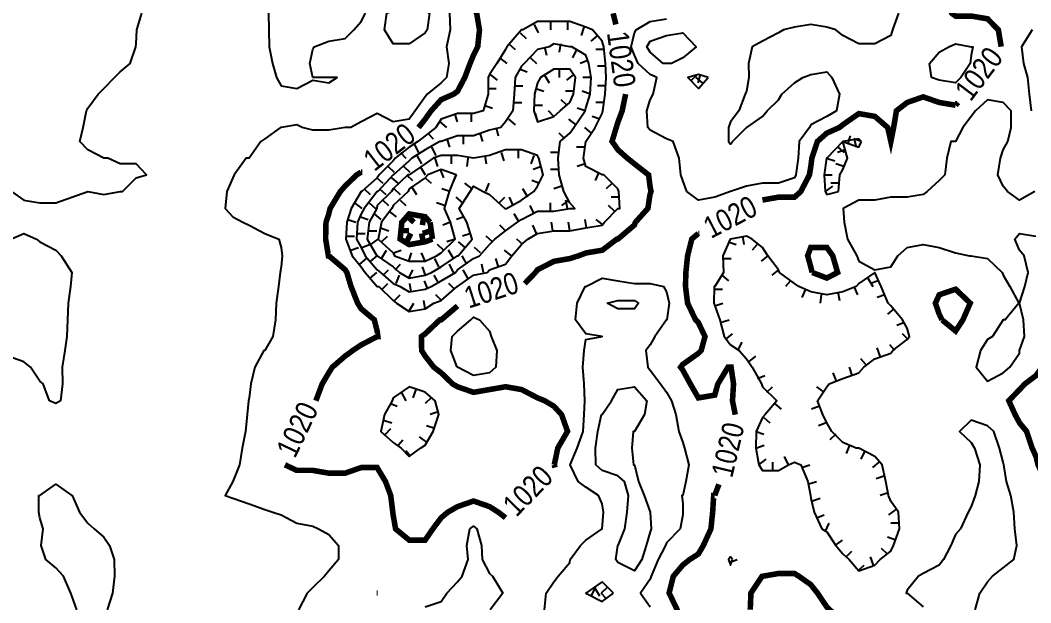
# Model space of a CAD drawing. Extents: x 628896 to 629898, y 4519176 to 4520140.
# Drawn here: x 629167.3 to 629348.8, y 4519583.2 to 4519687.8 of the extents above; entities that cross this region are included whole.
import ezdxf
from ezdxf.enums import TextEntityAlignment as Align

# ---------------------------------------------------------------- set-up
doc = ezdxf.new("R2010")
doc.units = 0

msp = doc.modelspace()

# ---------------------------------------------------------------- linework, layer by layer
at = {"layer": 'GSLAYER', "linetype": 'CONTINUOUS', "const_width": 1, "flags": 128}
for points in [[(629325.5, 4519720.5), (629326.125, 4519717.5), (629326.625, 4519717.5), (629329.5, 4519715), (629329.9375, 4519715), (629331.6875, 4519712), (629331.875, 4519709), (629331.6875, 4519706), (629330.875, 4519703), (629329.9375, 4519700.5), (629330.875, 4519697.5), (629332.375, 4519695.5), (629333.3125, 4519694.5), (629333.75, 4519691.5), (629334.625, 4519689), (629335.3125, 4519688.5), (629338.125, 4519688.5), (629341.0625, 4519688), (629343, 4519686), (629343.5, 4519683)], [(629228.5625, 4519698), (629230, 4519697.5), (629231.4375, 4519696), (629232.9375, 4519694.5), (629234.3125, 4519694), (629237.1875, 4519694), (629240.0625, 4519693.5), (629242.9375, 4519693.5), (629245.875, 4519693), (629248.0625, 4519691.5), (629248.75, 4519690), (629249.3125, 4519689), (629249.8125, 4519686), (629249.5, 4519683), (629248.75, 4519681.5), (629248.125, 4519680), (629247.1875, 4519677.5), (629245.875, 4519675), (629245.1875, 4519674.5), (629242.9375, 4519673.5), (629241.125, 4519671.5), (629240.0625, 4519670), (629238.875, 4519668.5)], [(629274.3125, 4519687), (629273.8125, 4519689)], [(629343.5, 4519683), (629343.5, 4519683)], [(629259.875, 4519642.5), (629260.25, 4519643), (629263.1875, 4519644.5), (629266.0625, 4519645), (629267.625, 4519645.5), (629268.9375, 4519646), (629271.875, 4519646.5), (629274.5, 4519648.5), (629274.6875, 4519648.5), (629277.625, 4519651), (629277.8125, 4519651.5), (629280.0625, 4519654), (629280.4375, 4519656.5), (629280.625, 4519657), (629280.4375, 4519658), (629280.1875, 4519660), (629277.625, 4519662), (629276.375, 4519663), (629274.6875, 4519664.5), (629273.625, 4519666), (629274.375, 4519668.5), (629274.6875, 4519669.5), (629275.4375, 4519671.5), (629276.0625, 4519674.5)], [(629276.0625, 4519674.5), (629276.0625, 4519674.5)], [(629335.3125, 4519672.5), (629332.375, 4519673), (629329.5, 4519674), (629326.625, 4519673), (629324.6875, 4519671.5), (629324.1875, 4519668.5), (629323.6875, 4519666), (629323.125, 4519668.5), (629320.8125, 4519670.5), (629317.9375, 4519671), (629315.0625, 4519669), (629314.4375, 4519668.5), (629312.1875, 4519667.5), (629310.5, 4519666), (629309.5, 4519663), (629309.3125, 4519661.5), (629309.0625, 4519660), (629307.5, 4519657), (629306.375, 4519656), (629303.5, 4519656), (629300.625, 4519655.5)], [(629335.75, 4519673), (629335.3125, 4519672.5)], [(629238.875, 4519668.5), (629238.875, 4519668.5)], [(629228.5625, 4519660.5), (629227.75, 4519660), (629225.6875, 4519658), (629224.8125, 4519657), (629223, 4519654), (629222.75, 4519653), (629222.25, 4519651.5), (629222.1875, 4519648.5), (629222.6875, 4519645.5), (629222.75, 4519645.5), (629225.6875, 4519643), (629226, 4519642.5), (629226.75, 4519640), (629227.9375, 4519637), (629228.5625, 4519636), (629230.9375, 4519634), (629231.4375, 4519632), (629231.5625, 4519631), (629231.4375, 4519631), (629228.5625, 4519629.5), (629227.0625, 4519628.5), (629225.6875, 4519627.5), (629223.375, 4519625.5), (629222.75, 4519624.5), (629221.5625, 4519622.5), (629220.4375, 4519619.5)], [(629228.75, 4519660.5), (629228.5625, 4519660.5)], [(629300.625, 4519655.5), (629300.625, 4519655.5)], [(629240.9375, 4519651.5), (629240.0625, 4519652.5), (629237.1875, 4519653), (629235.875, 4519651.5), (629235.5625, 4519648.5), (629237.1875, 4519647.5), (629240.0625, 4519648), (629241.375, 4519648.5)], [(629236.9375, 4519652.5), (629238.0625, 4519651.5)], [(629239.8125, 4519652.5), (629239.5625, 4519651)], [(629241.375, 4519648.5), (629240.9375, 4519651.5)], [(629235.75, 4519650), (629237.1875, 4519650)], [(629236.75, 4519648), (629237.5, 4519649.5)], [(629239.6875, 4519648), (629239.4375, 4519649.5)], [(629241.125, 4519650), (629239.625, 4519649.5)], [(629289.125, 4519649.5), (629287.9375, 4519648.5), (629287.1875, 4519645.5), (629286.875, 4519642.5), (629286.8125, 4519640), (629287.1875, 4519637), (629288.625, 4519634), (629289.125, 4519633.5), (629290.3125, 4519631), (629289.625, 4519628.5), (629289.125, 4519628), (629286.3125, 4519626), (629285.9375, 4519625.5), (629286.3125, 4519625), (629287.6875, 4519622.5), (629289.125, 4519620), (629292.0625, 4519620.5), (629292.625, 4519622.5), (629294.4375, 4519625.5), (629294.875, 4519625.5), (629295, 4519625.5), (629295.4375, 4519622.5), (629295.25, 4519619.5), (629295.75, 4519617)], [(629289.3125, 4519649.5), (629289.125, 4519649.5)], [(629309.3125, 4519643.5), (629308.75, 4519645.5), (629309.3125, 4519647), (629312.1875, 4519647), (629313.25, 4519645.5), (629314.125, 4519642.5), (629312.1875, 4519641.5), (629309.5625, 4519642.5)], [(629257.9375, 4519640.5), (629259.875, 4519642.5)], [(629309.5625, 4519642.5), (629309.3125, 4519643.5)], [(629355.5, 4519597.5), (629354.4375, 4519599.5), (629352.6875, 4519602.5), (629352.5625, 4519602.5), (629351.5, 4519605), (629350.125, 4519608), (629349.75, 4519609.5), (629349.0625, 4519611), (629348.0625, 4519614), (629346.8125, 4519615.5), (629346, 4519617), (629344.875, 4519619.5), (629346.8125, 4519621.5), (629347.75, 4519622.5), (629349.75, 4519624), (629350.8125, 4519625.5), (629352.1875, 4519628.5), (629352.5625, 4519629.5), (629352.875, 4519631), (629353.125, 4519634), (629353.3125, 4519637), (629353.3125, 4519640), (629354.125, 4519642.5)], [(629332.375, 4519635), (629331.6875, 4519637), (629332.375, 4519638.5), (629335.3125, 4519639.5), (629337.9375, 4519637), (629336.625, 4519634), (629335.3125, 4519632), (629332.875, 4519634)], [(629263.25, 4519608), (629263.875, 4519611), (629265.625, 4519614), (629264.5625, 4519617), (629263.1875, 4519618.5), (629261.5, 4519619.5), (629260.25, 4519620), (629257.375, 4519621.5), (629254.5, 4519622), (629251.625, 4519621.5), (629248.75, 4519621), (629245.875, 4519622), (629245, 4519622.5), (629242.9375, 4519624.5), (629241.625, 4519625.5), (629240.0625, 4519627.5), (629239.4375, 4519628.5), (629239.375, 4519631), (629240.0625, 4519631.5), (629242.6875, 4519634), (629242.9375, 4519634), (629245.875, 4519636.5)], [(629245.875, 4519636.5), (629245.875, 4519636.5)], [(629332.875, 4519634), (629332.375, 4519635)], [(629220.4375, 4519619.5), (629220.4375, 4519619.5)], [(629295.75, 4519617), (629295.75, 4519617)], [(629214.875, 4519608), (629214.875, 4519608)], [(629214.875, 4519608), (629217, 4519607), (629219.875, 4519607), (629222.75, 4519606.5), (629225.6875, 4519606.5), (629228.5625, 4519607.5), (629231.4375, 4519607.5), (629232.9375, 4519605), (629233.875, 4519602.5), (629234.25, 4519599.5), (629234.3125, 4519599), (629234.75, 4519596.5), (629237.1875, 4519594.5), (629240.0625, 4519594.5), (629241.4375, 4519596.5), (629242.9375, 4519598.5), (629244.125, 4519599.5), (629245.875, 4519600.5), (629248.75, 4519601.5), (629251.625, 4519600.5), (629253.1875, 4519599.5), (629254.5, 4519598.5)], [(629263.375, 4519607.5), (629263.25, 4519608)], [(629292.8125, 4519604.5), (629292.0625, 4519602.5)], [(629292.0625, 4519602.5), (629291.875, 4519602.5), (629291.6875, 4519599.5), (629291.375, 4519596.5), (629290, 4519593.5), (629289.125, 4519592), (629287.5625, 4519591), (629286.3125, 4519590), (629284.625, 4519588), (629283.875, 4519585), (629285.3125, 4519582), (629286.125, 4519579.5), (629285.8125, 4519576.5), (629285.25, 4519573.5), (629284.5625, 4519570.5), (629283.5625, 4519568), (629283.375, 4519567.5), (629281.4375, 4519565), (629280.4375, 4519563.5), (629279.25, 4519562), (629279.1875, 4519559)], [(629254.5, 4519598.5), (629254.5, 4519598.5)], [(629298.4375, 4519582), (629298.5625, 4519585), (629300.5625, 4519588), (629300.625, 4519588), (629303.5, 4519588.5), (629306.375, 4519588.5), (629307.1875, 4519588), (629309.3125, 4519586.5), (629310.5, 4519585), (629312.1875, 4519582.5), (629312.6875, 4519582), (629315.0625, 4519580), (629316.375, 4519579.5), (629316.25, 4519576.5), (629315.0625, 4519575), (629314.125, 4519573.5), (629312.1875, 4519571.5), (629311.6875, 4519570.5), (629309.3125, 4519568), (629308.75, 4519568), (629306.375, 4519567.5), (629304.0625, 4519568)], [(629231.4375, 4519585), (629231.375, 4519585), (629231.4375, 4519585), (629231.5625, 4519585)], [(629231.5625, 4519585), (629231.4375, 4519585)]]:
    msp.add_lwpolyline(points, dxfattribs=at)
at = {"layer": 'GSLAYER', "linetype": 'CONTINUOUS', "flags": 128}
for points in [[(629232.75, 4519686), (629233.1875, 4519689), (629234.3125, 4519689.5), (629237.1875, 4519690.5), (629240.0625, 4519689.5), (629240.8125, 4519689), (629240.4375, 4519686), (629240.0625, 4519685.5), (629237.1875, 4519683.5), (629234.3125, 4519683.5), (629232.75, 4519686)], [(629165.75, 4519657), (629168, 4519655.5), (629170.875, 4519655), (629173.75, 4519655), (629176.625, 4519656), (629179.5, 4519657), (629182.375, 4519656.5), (629185.3125, 4519657), (629185.6875, 4519657), (629188.1875, 4519659.5), (629190, 4519660), (629188.1875, 4519662), (629185.3125, 4519662), (629183.0625, 4519663), (629182.375, 4519663), (629179.5, 4519664.5), (629178.0625, 4519666), (629178.625, 4519668.5), (629179.25, 4519671.5), (629179.5, 4519672), (629181.3125, 4519674.5), (629182.375, 4519675.5), (629184.25, 4519677.5), (629185.3125, 4519678.5), (629187.0625, 4519680), (629188.125, 4519683), (629188.1875, 4519683.5), (629188.3125, 4519686), (629189.1875, 4519689)], [(629244.4375, 4519689), (629244.5625, 4519686), (629243.875, 4519683), (629244.3125, 4519680), (629243.875, 4519677.5), (629242.9375, 4519676.5), (629240.4375, 4519674.5), (629240.0625, 4519674), (629238.25, 4519671.5), (629237.1875, 4519670), (629234.3125, 4519669.5), (629231.4375, 4519671), (629228.5625, 4519669.5), (629226.6875, 4519668.5), (629225.6875, 4519668.5), (629222.75, 4519668), (629219.875, 4519668), (629218, 4519668.5), (629217, 4519669), (629214.1875, 4519668.5), (629214.0625, 4519668.5), (629211.25, 4519666.5), (629210.5625, 4519666), (629208.4375, 4519663), (629207.9375, 4519663), (629205.75, 4519660), (629205.5, 4519659.5), (629204.4375, 4519657), (629204.125, 4519654), (629205.5, 4519652.5), (629207.3125, 4519651.5), (629208.4375, 4519651), (629211.25, 4519649.5), (629213.8125, 4519648.5), (629214.1875, 4519647), (629214.375, 4519645.5), (629214.1875, 4519643.5), (629214, 4519642.5), (629213.75, 4519640), (629213.3125, 4519637), (629213.1875, 4519634), (629212.6875, 4519631), (629211.25, 4519628.5), (629211.0625, 4519628.5), (629209.5, 4519625.5), (629208.75, 4519622.5), (629208.4375, 4519620), (629208.3125, 4519619.5), (629208.125, 4519617), (629207.8125, 4519614), (629207.1875, 4519611), (629206.75, 4519608), (629205.5, 4519605), (629204.125, 4519602.5), (629205.5, 4519602), (629208.4375, 4519601), (629211.25, 4519600), (629212.6875, 4519599.5), (629214.1875, 4519599), (629217, 4519597.5), (629219.875, 4519597), (629220.9375, 4519596.5), (629222.75, 4519595.5), (629224.5, 4519593.5), (629224.5, 4519591), (629222.75, 4519589), (629222, 4519588), (629219.875, 4519586), (629218.875, 4519585), (629217.3125, 4519582)], [(629211.9375, 4519689), (629212, 4519686), (629212.0625, 4519683), (629212.625, 4519680), (629213.375, 4519677.5), (629214.1875, 4519676), (629217, 4519675.5), (629219.875, 4519677), (629222.75, 4519676.5), (629224.25, 4519677.5), (629222.75, 4519677.5), (629219.875, 4519677.5), (629219.375, 4519680), (629219.875, 4519682.5), (629220.125, 4519683), (629222.75, 4519684), (629225.6875, 4519684.5), (629227.25, 4519686), (629228.5625, 4519687.5), (629229.375, 4519689)], [(629287.0625, 4519657), (629286.3125, 4519659), (629286, 4519660), (629285.6875, 4519663), (629284.625, 4519666), (629283.375, 4519666.5), (629280.4375, 4519668), (629280.0625, 4519668.5), (629279.875, 4519671.5), (629280.4375, 4519673.5), (629281, 4519674.5), (629281.6875, 4519677.5), (629280.4375, 4519678), (629278.3125, 4519680), (629277.625, 4519681.5), (629277.0625, 4519683), (629277.625, 4519685.5), (629277.9375, 4519686), (629280.4375, 4519687.5), (629283.375, 4519688)], [(629325.0625, 4519689), (629324, 4519686), (629323.6875, 4519685), (629320.8125, 4519683.5), (629317.9375, 4519683.5), (629315.0625, 4519685), (629313.8125, 4519686), (629312.1875, 4519686.5), (629309.3125, 4519687), (629306.375, 4519686.5), (629304.4375, 4519686), (629303.5, 4519685.5), (629300.625, 4519684), (629298.8125, 4519683), (629298.125, 4519680), (629298.1875, 4519677.5), (629297.75, 4519675), (629297.5, 4519674.5), (629296.375, 4519671.5), (629294.875, 4519669.5), (629294.5625, 4519668.5), (629294.5625, 4519666), (629294.875, 4519665.5), (629295.25, 4519666), (629297.75, 4519668.5), (629297.8125, 4519668.5), (629300.625, 4519670.5), (629301.5, 4519671.5), (629303.5, 4519673.5), (629304.125, 4519674.5), (629306.375, 4519676.5), (629307.875, 4519677.5), (629309.3125, 4519678), (629312.1875, 4519678.5), (629313.0625, 4519677.5), (629314.4375, 4519674.5), (629313.9375, 4519671.5), (629312.1875, 4519670.5), (629309.3125, 4519669), (629309.0625, 4519668.5), (629307.25, 4519666), (629307.0625, 4519663), (629306.625, 4519660), (629306.375, 4519659.5), (629303.5, 4519658.5), (629300.625, 4519658.5), (629297.75, 4519658), (629294.875, 4519657), (629292.0625, 4519656), (629289.125, 4519655.5), (629287.0625, 4519657)], [(629241.625, 4519637), (629242.9375, 4519637.5), (629245.8125, 4519640), (629245.875, 4519640), (629248.75, 4519642), (629251.1875, 4519642.5), (629251.625, 4519643), (629254.5, 4519644), (629255.625, 4519645.5), (629257.375, 4519647.5), (629258.5, 4519648.5), (629260.25, 4519649.5), (629263.1875, 4519650), (629266.0625, 4519650), (629268.9375, 4519650.5), (629271.875, 4519651), (629272.25, 4519651.5), (629274.6875, 4519654), (629275, 4519654), (629274.8125, 4519657), (629274.6875, 4519657.5), (629272.125, 4519660), (629271.875, 4519660), (629268.9375, 4519661.5), (629268.5, 4519663), (629268.9375, 4519666), (629268.9375, 4519666), (629270.5625, 4519668.5), (629271.875, 4519671), (629271.9375, 4519671.5), (629272.375, 4519674.5), (629272.5625, 4519677.5), (629272.4375, 4519680), (629272.125, 4519683), (629271.875, 4519684), (629270.125, 4519686), (629268.9375, 4519686.5), (629266.0625, 4519687.5), (629263.1875, 4519687.5), (629260.25, 4519687.5), (629257.625, 4519686), (629257.375, 4519686), (629254.75, 4519683), (629254.5, 4519682.5), (629252.9375, 4519680), (629251.625, 4519678), (629251.375, 4519677.5), (629251.375, 4519674.5), (629250.5, 4519671.5), (629248.75, 4519671), (629245.875, 4519671), (629242.9375, 4519670), (629242, 4519668.5), (629240.0625, 4519667), (629238.75, 4519666), (629237.1875, 4519665), (629234.6875, 4519663), (629234.3125, 4519662.5), (629231.8125, 4519660), (629231.4375, 4519659.5), (629228.6875, 4519657), (629228.5625, 4519657), (629226.75, 4519654), (629226, 4519651.5), (629225.8125, 4519648.5), (629226.9375, 4519645.5), (629228.5625, 4519643.5), (629229.3125, 4519642.5), (629231.4375, 4519640), (629231.75, 4519640), (629234.3125, 4519637.5), (629234.9375, 4519637), (629237.1875, 4519635.5), (629240.0625, 4519636), (629241.625, 4519637)], [(629259.625, 4519687), (629260.375, 4519685.5)], [(629262.5625, 4519687.5), (629262.5625, 4519686)], [(629265.625, 4519687.5), (629265.625, 4519686)], [(629268.5625, 4519686.5), (629268.0625, 4519685)], [(629257.125, 4519685.5), (629258.1875, 4519684.5)], [(629271, 4519685), (629269.8125, 4519684)], [(629282.8125, 4519680), (629280.4375, 4519682), (629279.875, 4519683), (629280.4375, 4519684), (629283.375, 4519685), (629286.3125, 4519685.5), (629288.75, 4519683), (629286.3125, 4519681), (629284.3125, 4519680), (629283.375, 4519680), (629282.8125, 4519680)], [(629349.0625, 4519686), (629347.125, 4519683), (629347.5, 4519680), (629348.25, 4519677.5), (629348.5, 4519674.5), (629348.875, 4519671.5)], [(629241.125, 4519640), (629242.9375, 4519641), (629245.5, 4519642.5), (629245.875, 4519643), (629248.75, 4519645), (629249.8125, 4519645.5), (629251.625, 4519647.5), (629252.5625, 4519648.5), (629254.5, 4519650), (629256.625, 4519651.5), (629257.375, 4519652), (629260.25, 4519653.5), (629263.1875, 4519653.5), (629266.0625, 4519654), (629266.9375, 4519654), (629266.0625, 4519655), (629264.9375, 4519657), (629264.125, 4519660), (629263.9375, 4519663), (629264.3125, 4519666), (629266.0625, 4519667.5), (629266.75, 4519668.5), (629268.8125, 4519671.5), (629268.9375, 4519672), (629269.6875, 4519674.5), (629269.875, 4519677.5), (629269.4375, 4519680), (629268.9375, 4519681.5), (629266.375, 4519683), (629266.0625, 4519683), (629263.1875, 4519683.5), (629262.3125, 4519683), (629260.25, 4519682.5), (629257.8125, 4519680), (629257.375, 4519679.5), (629256.25, 4519677.5), (629256.0625, 4519674.5), (629255.8125, 4519671.5), (629254.5, 4519669.5), (629253.625, 4519668.5), (629251.625, 4519668), (629248.75, 4519667), (629245.875, 4519667), (629242.9375, 4519666), (629242.6875, 4519666), (629240.0625, 4519664.5), (629237.6875, 4519663), (629237.1875, 4519662.5), (629234.375, 4519660), (629234.3125, 4519660), (629231.5625, 4519657), (629231.4375, 4519657), (629229.125, 4519654), (629228.5625, 4519653), (629227.9375, 4519651.5), (629227.75, 4519648.5), (629228.5625, 4519647), (629229.3125, 4519645.5), (629231.4375, 4519643), (629232.0625, 4519642.5), (629234.3125, 4519640.5), (629235.5625, 4519640), (629237.1875, 4519639), (629240.0625, 4519639.5), (629241.125, 4519640)], [(629255.0625, 4519683.5), (629256.25, 4519682.5)], [(629261.5, 4519683), (629261.875, 4519681.5)], [(629264.375, 4519683.5), (629264.125, 4519682)], [(629267.25, 4519682.5), (629266.5, 4519681)], [(629272.25, 4519682.5), (629270.6875, 4519682.5)], [(629331, 4519677.5), (629330.625, 4519680), (629332.375, 4519682), (629334.125, 4519683), (629335.3125, 4519683.5), (629338.125, 4519683), (629338.4375, 4519683), (629338.125, 4519681.5), (629337.9375, 4519680), (629336.25, 4519677.5), (629335.3125, 4519676.5), (629332.375, 4519677), (629331, 4519677.5)], [(629253.4375, 4519681), (629254.75, 4519680)], [(629259, 4519681), (629260.0625, 4519680)], [(629257.125, 4519679), (629258.375, 4519678.5)], [(629264.3125, 4519671.5), (629266.0625, 4519673), (629266.6875, 4519674.5), (629267.0625, 4519677.5), (629266.0625, 4519679), (629263.1875, 4519679), (629260.75, 4519677.5), (629260.25, 4519676.5), (629259.6875, 4519674.5), (629259.5625, 4519671.5), (629260.25, 4519669.5), (629263.1875, 4519670.5), (629264.3125, 4519671.5)], [(629264.125, 4519679), (629264.125, 4519677.5)], [(629269.25, 4519680.5), (629267.875, 4519680)], [(629272.4375, 4519679.5), (629271, 4519679.5)], [(629251.75, 4519678), (629253, 4519677)], [(629261.4375, 4519678), (629262.3125, 4519676.5)], [(629266.6875, 4519678), (629265.4375, 4519677)], [(629269.875, 4519677.5), (629268.375, 4519677.5)], [(629290.875, 4519677.5), (629289.125, 4519678), (629287.25, 4519677.5), (629289.125, 4519675.5), (629290.875, 4519677.5)], [(629287.875, 4519677), (629288.9375, 4519678)], [(629289.875, 4519676.5), (629288.75, 4519677.5)], [(629289.4375, 4519678), (629289, 4519676.5)], [(629251.375, 4519675.5), (629252.8125, 4519675.5)], [(629256.125, 4519676), (629257.625, 4519676)], [(629259.9375, 4519675.5), (629261.375, 4519675)], [(629272.4375, 4519676), (629271, 4519676)], [(629265.5, 4519672.5), (629264.5, 4519673.5)], [(629266.75, 4519675), (629265.25, 4519675)], [(629269.6875, 4519674.5), (629268.25, 4519675)], [(629349.5625, 4519657), (629346.8125, 4519655.5), (629344.625, 4519657), (629343.875, 4519658), (629342.875, 4519660), (629343.375, 4519663), (629343.875, 4519664.5), (629344.6875, 4519666), (629345.3125, 4519668.5), (629345.3125, 4519671.5), (629343.875, 4519673), (629341.0625, 4519673.5), (629338.875, 4519671.5), (629338.125, 4519670.5), (629336.625, 4519668.5), (629335.3125, 4519666), (629334.4375, 4519666), (629333.75, 4519663), (629333.375, 4519660), (629332.375, 4519659), (629330.1875, 4519657), (629329.5, 4519656.5), (629326.625, 4519656), (629323.6875, 4519656), (629320.8125, 4519655.5), (629317.9375, 4519655.5), (629315.125, 4519654), (629315.3125, 4519651.5), (629315.875, 4519648.5), (629317.5625, 4519645.5), (629317.9375, 4519644.5), (629320.8125, 4519643), (629323.6875, 4519643.5), (629324.9375, 4519645.5), (629326.625, 4519647), (629329.5, 4519647.5), (629332.375, 4519647), (629335.3125, 4519646), (629337.8125, 4519645.5), (629338.125, 4519645.5), (629341.0625, 4519645), (629343.6875, 4519642.5), (629343.875, 4519642), (629345.0625, 4519640), (629346.6875, 4519637), (629344.1875, 4519634), (629343.875, 4519634), (629341.9375, 4519631), (629341.0625, 4519630.5), (629339.8125, 4519628.5), (629339, 4519625.5), (629341.0625, 4519623), (629343.875, 4519624.5), (629345.0625, 4519625.5), (629346.8125, 4519628), (629346.8125, 4519628.5), (629347.6875, 4519631), (629347.5, 4519634), (629346.8125, 4519637), (629347.75, 4519640), (629348.375, 4519642.5), (629347.625, 4519645.5), (629346.8125, 4519646.5), (629345.9375, 4519648.5), (629346.8125, 4519649.5), (629349.75, 4519649)], [(629250.6875, 4519672.5), (629252.125, 4519672)], [(629255.9375, 4519673), (629257.4375, 4519673)], [(629259.625, 4519672.5), (629261.125, 4519672.5)], [(629268.8125, 4519671.5), (629267.375, 4519672)], [(629272.25, 4519673), (629270.6875, 4519673)], [(629245.3125, 4519671), (629245.8125, 4519669.5)], [(629248.3125, 4519671), (629248.3125, 4519669.5)], [(629255, 4519670), (629256.25, 4519669)], [(629260.3125, 4519669.5), (629259.875, 4519671)], [(629263.1875, 4519670.5), (629262.1875, 4519671.5)], [(629267.1875, 4519669), (629265.875, 4519670)], [(629271.4375, 4519670), (629270.0625, 4519670.5)], [(629242.6875, 4519669.5), (629243.875, 4519668.5)], [(629252.8125, 4519668.5), (629253.1875, 4519667)], [(629269.9375, 4519667.5), (629268.75, 4519668.5)], [(629240.5625, 4519667.5), (629241.5, 4519666.5)], [(629243.9375, 4519666.5), (629244.4375, 4519665)], [(629246.875, 4519667), (629246.875, 4519665.5)], [(629249.875, 4519667.5), (629250.375, 4519666)], [(629265.125, 4519666.5), (629264.125, 4519667.5)], [(629318.4375, 4519666), (629317.9375, 4519666.5), (629315.0625, 4519666), (629317.9375, 4519665), (629318.4375, 4519666)], [(629315.9375, 4519665.5), (629316.4375, 4519667)], [(629318.375, 4519666), (629317.0625, 4519666.5)], [(629317.125, 4519666.5), (629317.4375, 4519665)], [(629241.1875, 4519642.5), (629242.9375, 4519643.5), (629245.875, 4519645.5), (629246, 4519645.5), (629248.5, 4519648.5), (629247.5625, 4519651.5), (629246.1875, 4519654), (629248.125, 4519657), (629248.75, 4519658), (629250.5, 4519657), (629251.625, 4519656.5), (629254.375, 4519654), (629254.5, 4519654), (629254.6875, 4519654), (629257.375, 4519655.5), (629259.5625, 4519657), (629260.25, 4519658), (629261.25, 4519660), (629260.5, 4519663), (629260.25, 4519663.5), (629257.375, 4519664.5), (629254.5, 4519664.5), (629251.625, 4519663.5), (629248.75, 4519663), (629245.875, 4519663.5), (629242.9375, 4519663.5), (629241.5, 4519663), (629240.0625, 4519662), (629237.1875, 4519660), (629236.9375, 4519660), (629234.3125, 4519657.5), (629234, 4519657), (629231.4375, 4519654.5), (629231.375, 4519654), (629230, 4519651.5), (629229.625, 4519648.5), (629231.375, 4519645.5), (629231.4375, 4519645.5), (629234.3125, 4519643.5), (629235.4375, 4519642.5), (629237.1875, 4519641.5), (629240.0625, 4519642), (629241.1875, 4519642.5)], [(629238.0625, 4519665.5), (629238.875, 4519664)], [(629241.1875, 4519665), (629242, 4519663.5)], [(629256.75, 4519664.5), (629256.75, 4519663)], [(629268.75, 4519665), (629267.25, 4519665)], [(629314.3125, 4519657), (629314.5, 4519660), (629315.0625, 4519661), (629315.875, 4519663), (629315.0625, 4519666), (629312.1875, 4519663), (629312.125, 4519663), (629311.6875, 4519660), (629311.875, 4519657), (629312.1875, 4519656.5), (629314.3125, 4519657)], [(629315.5625, 4519664.5), (629314.125, 4519664)], [(629314.1875, 4519665), (629315.3125, 4519664)], [(629235.625, 4519664), (629236.5625, 4519663)], [(629238.5625, 4519663.5), (629239.375, 4519662)], [(629241.8125, 4519663), (629242.25, 4519661.5)], [(629244.75, 4519663.5), (629244.75, 4519662)], [(629247.75, 4519663), (629247.5625, 4519661.5)], [(629250.75, 4519663.5), (629251, 4519662)], [(629253.6875, 4519664), (629254.1875, 4519662.5)], [(629259.5625, 4519663.5), (629259.0625, 4519662)], [(629264.0625, 4519664), (629262.5625, 4519664)], [(629312.125, 4519663), (629313.625, 4519662.5)], [(629242.125, 4519645.5), (629242.9375, 4519646), (629245.4375, 4519648.5), (629244.625, 4519651.5), (629243.5625, 4519654), (629244.4375, 4519657), (629245.625, 4519660), (629242.9375, 4519661), (629240.5625, 4519660), (629240.0625, 4519659.5), (629237.1875, 4519657.5), (629237, 4519657), (629234.3125, 4519654.5), (629234.0625, 4519654), (629232.25, 4519651.5), (629231.625, 4519648.5), (629234.3125, 4519646), (629234.5625, 4519645.5), (629237.1875, 4519644.5), (629240.0625, 4519644.5), (629242.125, 4519645.5)], [(629233.4375, 4519661.5), (629234.5, 4519660.5)], [(629236.25, 4519661.5), (629237.3125, 4519660.5)], [(629239.1875, 4519661.5), (629240.0625, 4519660)], [(629242.75, 4519661), (629243.375, 4519659.5)], [(629260.9375, 4519661.5), (629259.4375, 4519661)], [(629264.0625, 4519661), (629262.5625, 4519661)], [(629268.8125, 4519662), (629267.375, 4519661.5)], [(629315.25, 4519661.5), (629313.8125, 4519662)], [(629231.375, 4519659.5), (629232.4375, 4519658.5)], [(629234, 4519659.5), (629235.125, 4519658.5)], [(629236.6875, 4519660), (629237.8125, 4519659)], [(629240.0625, 4519659.5), (629241.125, 4519658.5)], [(629245.625, 4519660), (629245, 4519658.5)], [(629260.5, 4519658.5), (629259.1875, 4519659)], [(629271.25, 4519660.5), (629270.5625, 4519659)], [(629311.6875, 4519660), (629313.125, 4519660)], [(629229.125, 4519657.5), (629230.1875, 4519656.5)], [(629231.875, 4519657.5), (629233, 4519656.5)], [(629234.5, 4519657.5), (629235.5625, 4519656.5)], [(629237.5625, 4519658), (629238.5, 4519656.5)], [(629244.5, 4519657), (629243.0625, 4519657.5)], [(629248.5, 4519657.5), (629247.1875, 4519658.5)], [(629250.9375, 4519657), (629251.5625, 4519658.5)], [(629258.5, 4519656), (629257.625, 4519657.5)], [(629264.625, 4519658), (629263.1875, 4519657.5)], [(629273.625, 4519658.5), (629272.5625, 4519657.5)], [(629311.9375, 4519657), (629313.25, 4519658)], [(629314.4375, 4519658.5), (629312.9375, 4519658.5)], [(629232.4375, 4519655.5), (629233.5, 4519654.5)], [(629235.5625, 4519655.5), (629236.5625, 4519654.5)], [(629246.8125, 4519655), (629245.625, 4519656)], [(629253.375, 4519655), (629254.375, 4519656)], [(629255.875, 4519654.5), (629255.1875, 4519656)], [(629265.875, 4519655.5), (629264.5625, 4519654.5)], [(629265.625, 4519654), (629265.3125, 4519655.5)], [(629274.875, 4519656), (629273.4375, 4519656)], [(629227.375, 4519655), (629228.6875, 4519654)], [(629230, 4519655), (629231.125, 4519654)], [(629233.5625, 4519653.5), (629234.875, 4519652.5)], [(629243.5625, 4519654.5), (629242.125, 4519655)], [(629259.625, 4519653), (629258.9375, 4519654.5)], [(629262.5625, 4519653.5), (629262.5625, 4519655)], [(629274.0625, 4519653.5), (629273, 4519654.5)], [(629226.1875, 4519652), (629227.625, 4519651.5)], [(629228.4375, 4519652.5), (629229.8125, 4519652)], [(629230.875, 4519653), (629232.125, 4519652)], [(629247.0625, 4519652.5), (629245.6875, 4519652)], [(629256.9375, 4519651.5), (629256.0625, 4519653)], [(629269.0625, 4519650.5), (629268.8125, 4519652)], [(629272.0625, 4519651), (629270.75, 4519652)], [(629229.8125, 4519650), (629231.375, 4519650)], [(629232.0625, 4519650.5), (629233.5625, 4519650)], [(629244.625, 4519651.5), (629243.25, 4519651)], [(629254.5, 4519650), (629253.5, 4519651)], [(629260.0625, 4519649.5), (629259.375, 4519651)], [(629263, 4519650), (629262.75, 4519651.5)], [(629266.0625, 4519650), (629265.8125, 4519651.5)], [(629165.6875, 4519648.5), (629168, 4519649.5), (629170.25, 4519648.5), (629170.875, 4519648), (629173.75, 4519646.5), (629174.6875, 4519645.5), (629176.625, 4519642.5), (629176.375, 4519640), (629175.9375, 4519637), (629175.8125, 4519634), (629175.6875, 4519631), (629175.375, 4519628.5), (629174.875, 4519625.5), (629174.9375, 4519622.5), (629174.5625, 4519619.5), (629173.75, 4519619), (629172.625, 4519619.5)], [(629225.8125, 4519649), (629227.375, 4519649)], [(629227.75, 4519649.5), (629229.3125, 4519649.5)], [(629230.3125, 4519647.5), (629231.625, 4519648.5)], [(629232.25, 4519648), (629233.3125, 4519649)], [(629245.4375, 4519648.5), (629243.9375, 4519648)], [(629247.25, 4519647), (629246.0625, 4519648)], [(629248.25, 4519649.5), (629246.75, 4519649)], [(629252.125, 4519648), (629251, 4519649)], [(629257.625, 4519647.5), (629256.5, 4519648.5)], [(629321.75, 4519591), (629323.6875, 4519592.5), (629324.1875, 4519593.5), (629325.25, 4519596.5), (629325.0625, 4519599.5), (629323.6875, 4519601.5), (629323.25, 4519602.5), (629322.8125, 4519605), (629322.125, 4519608), (629320.8125, 4519609.5), (629317.9375, 4519611), (629317.4375, 4519611), (629315.0625, 4519612), (629313.0625, 4519614), (629312.1875, 4519615.5), (629311.5, 4519617), (629310.5, 4519619.5), (629312.1875, 4519622), (629312.625, 4519622.5), (629315.0625, 4519623.5), (629317.9375, 4519624.5), (629318.8125, 4519625.5), (629320.8125, 4519627), (629323.6875, 4519628), (629324.0625, 4519628.5), (629326.625, 4519630.5), (629327.0625, 4519631), (629326.625, 4519632.5), (629325.75, 4519634), (629323.6875, 4519636.5), (629323.1875, 4519637), (629321.9375, 4519640), (629320.8125, 4519642.5), (629317.9375, 4519640.5), (629317.4375, 4519640), (629315.0625, 4519639), (629312.1875, 4519638.5), (629309.3125, 4519639), (629307.1875, 4519640), (629306.375, 4519640.5), (629303.6875, 4519642.5), (629303.5, 4519643), (629301.625, 4519645.5), (629300.625, 4519647), (629298.8125, 4519648.5), (629297.75, 4519649), (629294.875, 4519648.5), (629294.8125, 4519648.5), (629293.5, 4519645.5), (629293.625, 4519642.5), (629292.0625, 4519640), (629291.9375, 4519640), (629291.875, 4519637), (629292.0625, 4519636.5), (629293, 4519634), (629293.75, 4519631), (629294.875, 4519629.5), (629296.4375, 4519628.5), (629297.75, 4519627), (629298.8125, 4519625.5), (629300.4375, 4519622.5), (629300.625, 4519622), (629303.1875, 4519619.5), (629301.125, 4519617), (629300.625, 4519616.5), (629299.5, 4519614), (629299.4375, 4519611), (629300, 4519608), (629300.625, 4519607), (629303.5, 4519607), (629305.3125, 4519608), (629306.375, 4519608.5), (629307.5, 4519608), (629308.75, 4519605), (629309.25, 4519602.5), (629309.3125, 4519602), (629309.9375, 4519599.5), (629311.3125, 4519596.5), (629312.1875, 4519596), (629313.8125, 4519593.5), (629315.0625, 4519592), (629316.1875, 4519591), (629317.9375, 4519589), (629320.8125, 4519590), (629321.75, 4519591)], [(629294.5, 4519648), (629295.9375, 4519647.5)], [(629297.0625, 4519649), (629297.3125, 4519647.5)], [(629226.6875, 4519646.5), (629228.0625, 4519647)], [(629228.6875, 4519647), (629230.0625, 4519647.5)], [(629232.25, 4519645), (629233.125, 4519646.5)], [(629234.375, 4519646), (629235.75, 4519646.5)], [(629243.375, 4519646.5), (629242.25, 4519647.5)], [(629245.125, 4519645), (629244.25, 4519646.5)], [(629250, 4519646), (629248.9375, 4519647)], [(629255.5625, 4519645.5), (629254.3125, 4519646.5)], [(629299.6875, 4519647.5), (629298.8125, 4519646.5)], [(629228.3125, 4519644), (629229.5, 4519645)], [(629230.3125, 4519644.5), (629231.4375, 4519645.5)], [(629237.125, 4519644.5), (629237.625, 4519646)], [(629240.0625, 4519644.5), (629239.375, 4519646)], [(629242.5, 4519643.5), (629241.8125, 4519645)], [(629247.5625, 4519644), (629246.6875, 4519645.5)], [(629253.25, 4519643.5), (629252.75, 4519645)], [(629293.5, 4519645), (629295, 4519645)], [(629301.625, 4519645.5), (629300.375, 4519644.5)], [(629232.5, 4519642), (629233.5, 4519643)], [(629234.6875, 4519643), (629235.625, 4519644)], [(629237.125, 4519641.5), (629237.875, 4519643)], [(629240.125, 4519642), (629239.5625, 4519643.5)], [(629245.125, 4519642.5), (629244.4375, 4519644)], [(629247.75, 4519641.5), (629246.875, 4519643)], [(629250.5625, 4519642.5), (629250.25, 4519644)], [(629303.5, 4519643), (629302.3125, 4519642)], [(629230.1875, 4519641.5), (629231.375, 4519642.5)], [(629234.875, 4519640.5), (629235.4375, 4519642)], [(629240.5625, 4519639.5), (629239.9375, 4519641)], [(629242.5, 4519640.5), (629241.6875, 4519642)], [(629261.5, 4519582), (629261.8125, 4519585), (629263.1875, 4519587), (629263.9375, 4519588), (629266.0625, 4519590.5), (629266.125, 4519591), (629267.9375, 4519593.5), (629268.9375, 4519594.5), (629271.875, 4519596.5), (629272.0625, 4519599.5), (629271.875, 4519601), (629271.1875, 4519602.5), (629268.9375, 4519604), (629267.5625, 4519605), (629266.125, 4519608), (629267.375, 4519611), (629268.4375, 4519614), (629268.625, 4519617), (629268.75, 4519619.5), (629268.625, 4519622.5), (629268.375, 4519625.5), (629268.625, 4519628.5), (629268.9375, 4519630.5), (629271.875, 4519631), (629268.9375, 4519631.5), (629267.0625, 4519634), (629267.375, 4519637), (629268.8125, 4519640), (629268.9375, 4519640), (629271.875, 4519641.5), (629274.6875, 4519641), (629277.625, 4519640.5), (629280.4375, 4519640.5), (629282.875, 4519640), (629283.375, 4519639), (629283.875, 4519637), (629283.4375, 4519634), (629283.375, 4519634), (629281.3125, 4519631), (629280.4375, 4519629.5), (629279.6875, 4519628.5), (629280.0625, 4519625.5), (629280.4375, 4519625), (629282.3125, 4519622.5), (629283.375, 4519621), (629284.3125, 4519619.5), (629285.0625, 4519617), (629285.625, 4519614), (629286.3125, 4519612), (629286.625, 4519611), (629287.4375, 4519608), (629286.875, 4519605), (629286.3125, 4519602.5), (629286.125, 4519602.5), (629286.3125, 4519601), (629286.3125, 4519599.5), (629286.3125, 4519599), (629285.875, 4519596.5), (629283.375, 4519594), (629283.25, 4519593.5), (629281.875, 4519591), (629280.625, 4519588), (629280.4375, 4519587.5), (629278.75, 4519585), (629280.4375, 4519582.5)], [(629293.3125, 4519642), (629294.5625, 4519641)], [(629305.6875, 4519641), (629304.75, 4519640)], [(629319.5625, 4519641.5), (629320.4375, 4519640)], [(629321.4375, 4519641), (629320.0625, 4519640.5)], [(629232.3125, 4519639.5), (629233.375, 4519640.5)], [(629237.5625, 4519639), (629237.3125, 4519640.5)], [(629245.3125, 4519639.5), (629244.3125, 4519640.5)], [(629291.9375, 4519639.5), (629293.4375, 4519639.5)], [(629308.375, 4519639.5), (629307.6875, 4519638)], [(629314.1875, 4519639), (629314.4375, 4519637.5)], [(629317.0625, 4519640), (629317.6875, 4519638.5)], [(629234.5625, 4519637.5), (629235.5625, 4519638.5)], [(629240.0625, 4519636), (629239.8125, 4519637.5)], [(629243, 4519637.5), (629242, 4519638.5)], [(629272.75, 4519637), (629274.6875, 4519637.5), (629277.625, 4519637.5), (629278.375, 4519637), (629277.625, 4519636), (629274.6875, 4519636), (629272.75, 4519637)], [(629311.1875, 4519638.5), (629311, 4519637)], [(629322.625, 4519638.5), (629321.25, 4519638)], [(629237.125, 4519635.5), (629238, 4519637)], [(629292.0625, 4519636.5), (629293.5, 4519637)], [(629324.25, 4519636), (629323.0625, 4519635)], [(629245.8125, 4519625.5), (629244.6875, 4519628.5), (629244.9375, 4519631), (629245.875, 4519632), (629248.25, 4519634), (629248.75, 4519634.5), (629249.8125, 4519634), (629251.625, 4519632), (629251.9375, 4519631), (629252.9375, 4519628.5), (629252.75, 4519625.5), (629251.625, 4519624.5), (629248.75, 4519624), (629245.875, 4519625.5), (629245.8125, 4519625.5)], [(629293.125, 4519633.5), (629294.625, 4519634)], [(629326.125, 4519633.5), (629324.75, 4519633)], [(629294, 4519630.5), (629295.25, 4519631.5)], [(629296.1875, 4519628.5), (629297, 4519630)], [(629326.8125, 4519630.5), (629325.75, 4519631.5)], [(629321.75, 4519627.5), (629321.25, 4519629)], [(629324.375, 4519628.5), (629323.5, 4519629.5)], [(629172.625, 4519619.5), (629171.4375, 4519622.5), (629170.875, 4519623), (629169.1875, 4519625.5), (629168, 4519626.5), (629165.125, 4519627.5)], [(629298.1875, 4519626.5), (629299.4375, 4519627.5)], [(629319.1875, 4519626), (629318.3125, 4519627)], [(629313.9375, 4519623), (629313.3125, 4519624.5)], [(629316.75, 4519624), (629316.25, 4519625.5)], [(629299.75, 4519623.5), (629301.0625, 4519624)], [(629239.25, 4519611), (629240.0625, 4519611.5), (629241.5, 4519614), (629242.5, 4519617), (629241.875, 4519619.5), (629240.0625, 4519621), (629237.1875, 4519622), (629234.3125, 4519620), (629234.125, 4519619.5), (629232.75, 4519617), (629232.125, 4519614), (629234.3125, 4519612), (629235.75, 4519611), (629237.1875, 4519609.5), (629239.25, 4519611)], [(629235.75, 4519621), (629236.5625, 4519619.5)], [(629238.375, 4519621.5), (629237.875, 4519620)], [(629274.3125, 4519591), (629274.6875, 4519593.5), (629274.75, 4519593.5), (629275.9375, 4519596.5), (629276.3125, 4519599.5), (629276.5625, 4519602.5), (629275.875, 4519605), (629274.6875, 4519606), (629271.875, 4519607), (629270.6875, 4519608), (629270.625, 4519611), (629271.0625, 4519614), (629271.75, 4519617), (629271.875, 4519617), (629273.5, 4519619.5), (629274.6875, 4519621.5), (629277.625, 4519622), (629279.875, 4519619.5), (629279.4375, 4519617), (629277.625, 4519614), (629277.4375, 4519614), (629277.1875, 4519611), (629277.5, 4519608), (629277.625, 4519608), (629278.375, 4519605), (629279.375, 4519602.5), (629280.4375, 4519599.5), (629280.625, 4519596.5), (629280.4375, 4519596), (629279.75, 4519593.5), (629279, 4519591), (629277.625, 4519589), (629274.6875, 4519590.5), (629274.3125, 4519591)], [(629301.4375, 4519621), (629302.4375, 4519622)], [(629311.6875, 4519621), (629310.375, 4519622)], [(629233.8125, 4519619), (629235.0625, 4519618.5)], [(629241.125, 4519620), (629240.0625, 4519619)], [(629302.8125, 4519619), (629304, 4519618)], [(629242.375, 4519617.5), (629240.9375, 4519617)], [(629310.875, 4519618.5), (629309.4375, 4519618)], [(629232.5625, 4519616), (629234.0625, 4519615.5)], [(629300.875, 4519616.5), (629301.9375, 4519615.5)], [(629312.0625, 4519615.5), (629310.6875, 4519615)], [(629338.8125, 4519582), (629339.6875, 4519585), (629341.0625, 4519587), (629341.9375, 4519588), (629343.875, 4519589.5), (629345.75, 4519591), (629346.3125, 4519593.5), (629345.9375, 4519596.5), (629345.75, 4519599.5), (629345.25, 4519602.5), (629344.4375, 4519605), (629344, 4519608), (629343.875, 4519608.5), (629343.1875, 4519611), (629342.1875, 4519614), (629341.0625, 4519615), (629338.125, 4519616), (629336, 4519614), (629338.125, 4519612), (629338.6875, 4519611), (629339.6875, 4519608), (629339.5, 4519605), (629338.8125, 4519602.5), (629338.125, 4519600.5), (629337.5625, 4519599.5), (629336.1875, 4519596.5), (629335.3125, 4519595.5), (629334.4375, 4519593.5), (629333.125, 4519591), (629332.375, 4519590), (629329.5, 4519588.5), (629328.625, 4519588), (629326.625, 4519585.5), (629326.4375, 4519585), (629326.625, 4519585), (629329.5, 4519582.5)], [(629232.9375, 4519613.5), (629233.875, 4519614.5)], [(629241.8125, 4519614.5), (629240.3125, 4519615)], [(629299.5, 4519614), (629300.875, 4519613.5)], [(629235.1875, 4519611.5), (629236.0625, 4519612.5)], [(629240.4375, 4519612), (629239.0625, 4519613)], [(629313.8125, 4519613.5), (629312.75, 4519612.5)], [(629237.4375, 4519609.5), (629236.5625, 4519610.5)], [(629299.4375, 4519611), (629300.9375, 4519611.5)], [(629316.25, 4519611.5), (629315.6875, 4519610)], [(629319, 4519610.5), (629318.3125, 4519609)], [(629300, 4519608), (629301.3125, 4519609)], [(629302.5, 4519607), (629302.5, 4519608.5)], [(629305.3125, 4519608), (629304.5625, 4519609.5)], [(629321.5, 4519608.5), (629320.375, 4519607.5)], [(629307.6875, 4519607.5), (629309.125, 4519608)], [(629177.5, 4519582), (629176.625, 4519584.5), (629176.4375, 4519585), (629175.125, 4519588), (629173.75, 4519589.5), (629171.9375, 4519591), (629171.125, 4519593.5), (629171.4375, 4519596.5), (629170.875, 4519598.5), (629170.6875, 4519599.5), (629170.6875, 4519602.5), (629170.875, 4519602.5), (629173.75, 4519604.5), (629176.625, 4519602.5), (629176.6875, 4519602.5), (629178, 4519599.5), (629179.5, 4519597.5), (629180.625, 4519596.5), (629182.375, 4519595), (629183.375, 4519593.5), (629184.1875, 4519591), (629184.25, 4519588), (629183.9375, 4519585), (629182.9375, 4519582)], [(629308.75, 4519604.5), (629310.3125, 4519605)], [(629322.625, 4519606), (629321.0625, 4519605.5)], [(629323.1875, 4519603), (629321.75, 4519602.5)], [(629309.4375, 4519601.5), (629311, 4519602)], [(629310.3125, 4519598.5), (629311.6875, 4519599)], [(629324.5625, 4519600), (629323.25, 4519599)], [(629311.875, 4519596), (629312.625, 4519597.5)], [(629325.125, 4519597.5), (629323.6875, 4519597.5)], [(629240.0625, 4519582.5), (629242.9375, 4519583.5), (629243.9375, 4519585), (629245.875, 4519587), (629246.6875, 4519588), (629247.8125, 4519591), (629247.5625, 4519593.5), (629248.0625, 4519596.5), (629248.75, 4519597), (629249.3125, 4519596.5), (629250.1875, 4519593.5), (629250.3125, 4519591), (629251.625, 4519588.5), (629252.125, 4519588), (629254, 4519585), (629251.75, 4519582)], [(629313.6875, 4519593.5), (629315, 4519594.5)], [(629324.5625, 4519594.5), (629323.0625, 4519595)], [(629315.6875, 4519591.5), (629316.6875, 4519592.5)], [(629323, 4519592), (629322, 4519593)], [(629295.25, 4519591), (629294.875, 4519591.5), (629294.5625, 4519591), (629294.875, 4519590), (629295.25, 4519591)], [(629294.625, 4519590.5), (629296.0625, 4519591)], [(629317.75, 4519589), (629318.875, 4519590)], [(629320.5625, 4519590), (629320.0625, 4519591.5)], [(629273.875, 4519585), (629271.875, 4519587), (629268.9375, 4519585), (629268.9375, 4519585), (629268.9375, 4519585), (629271.875, 4519583.5), (629273.875, 4519585)], [(629269.9375, 4519584.5), (629270.625, 4519586)], [(629270.5, 4519586), (629271.375, 4519584.5)], [(629272.75, 4519586), (629271.6875, 4519585)], [(629272.5625, 4519584), (629271.6875, 4519585)]]:
    msp.add_lwpolyline(points, dxfattribs=at)

# ---------------------------------------------------------------- texts
at = {"layer": 'GSLAYER', "color": 7}
for rotation, width, p, p2 in [(278, 0.777413, (629272.6875, 4519685.5), (629274.0625, 4519675.5)), (52.2, 0.773065, (629338, 4519673), (629344.0625, 4519681)), (38.5, 0.754852, (629230.9375, 4519660.5), (629238.6875, 4519666.5)), (27.9, 0.753515, (629291.375, 4519648.5), (629300.0625, 4519653)), (18.3, 0.753515, (629247.875, 4519636), (629257.1875, 4519639)), (64.2, 0.768616, (629216.6875, 4519609), (629221, 4519618)), (76.8, 0.751899, (629295.1875, 4519605.5), (629297.4375, 4519615)), (45.6, 0.75565, (629256.4375, 4519598.5), (629263.3125, 4519605.5))]:
    msp.add_text('1020', height=3.89682, rotation=rotation, dxfattribs=dict(at, width=width)).set_placement(p, p2, align=Align.FIT)

doc.saveas('drawing.dxf')
